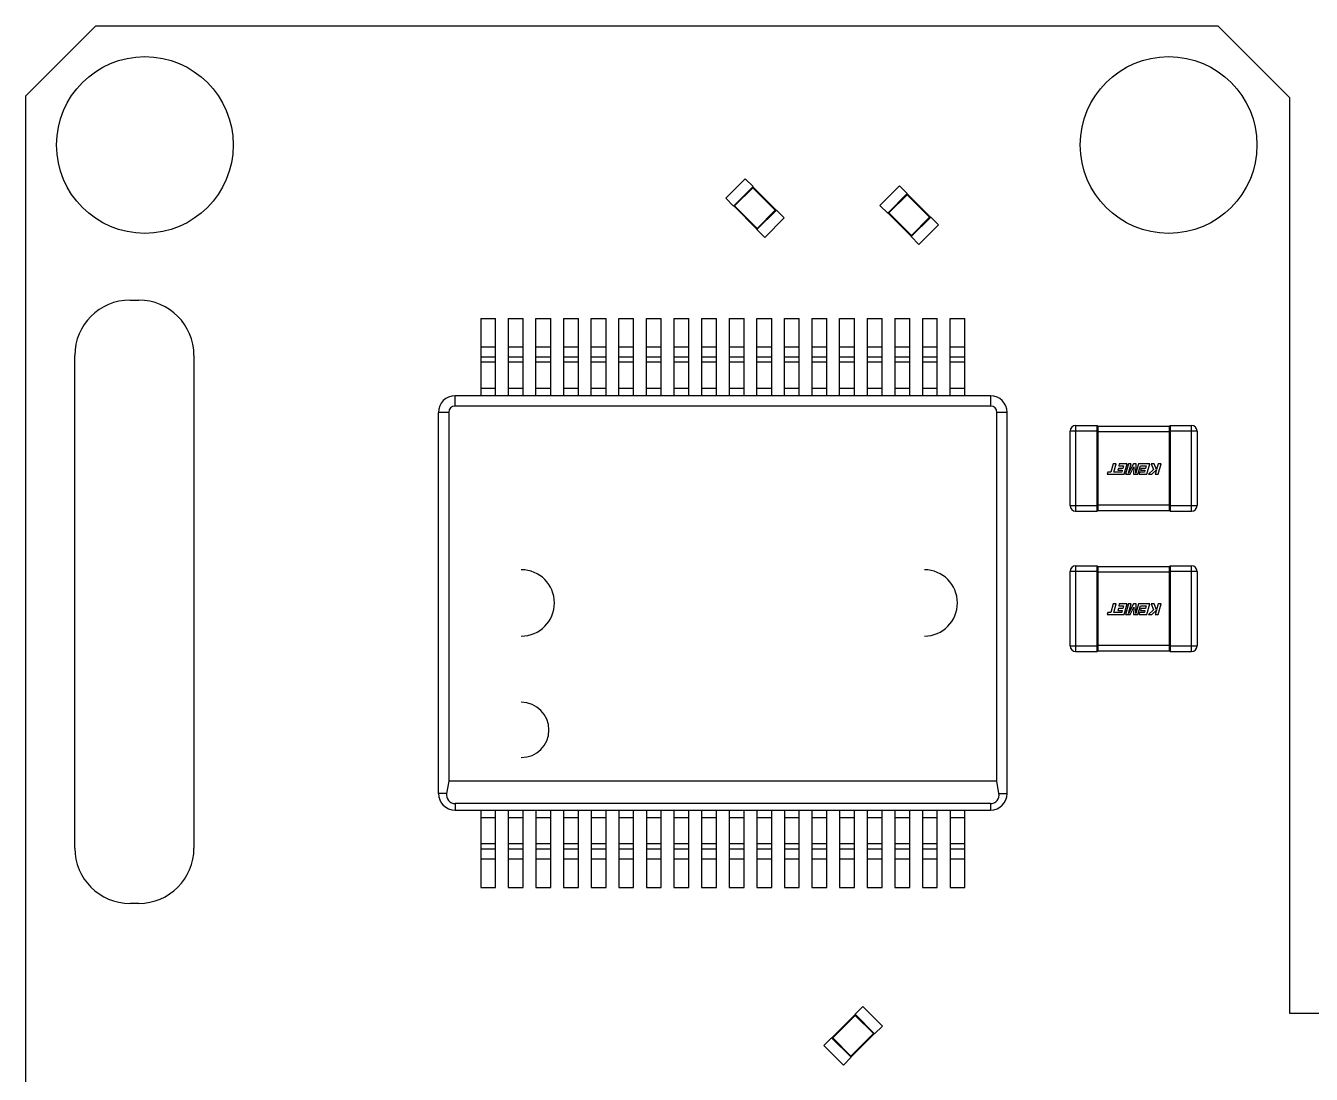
# Model space of a CAD drawing. Header units: millimetres. Extents: x -0.7 to 50.1, y 0.1 to 47.9.
# Drawn here: x 0.13 to 23.41, y 28.89 to 47.88 of the extents above; entities that cross this region are included whole.
import ezdxf

# ---------------------------------------------------------------- set-up
doc = ezdxf.new("R2010")
doc.units = ezdxf.units.MM

msp = doc.modelspace()

# ---------------------------------------------------------------- linework, layer by layer
at = {"color": 7, "linetype": 'Continuous', "lineweight": 25}
for p, q in [((0.127, 46.609), (1.397, 47.879)), ((1.397, 47.879), (21.717, 47.879)), ((21.717, 47.879), (23.019, 46.577)), ((0.127, 16.281), (0.127, 46.609)), ((23.019, 46.577), (23.019, 30)), ((12.805, 44.754), (13.158, 45.107)), ((13.3, 44.966), (12.946, 44.612)), ((13.296, 44.946), (12.966, 44.616)), ((13.158, 45.107), (13.3, 44.966)), ((13.296, 44.946), (13.296, 44.962)), ((13.72, 44.538), (13.296, 44.962)), ((13.704, 44.538), (13.296, 44.946)), ((15.952, 44.98), (15.599, 44.627)), ((16.094, 44.839), (15.952, 44.98)), ((12.805, 44.754), (12.946, 44.612)), ((16.094, 44.839), (15.74, 44.485)), ((16.09, 44.819), (15.76, 44.489)), ((16.09, 44.819), (16.09, 44.835)), ((16.514, 44.411), (16.09, 44.835)), ((16.498, 44.411), (16.09, 44.819)), ((12.966, 44.616), (12.95, 44.616)), ((12.95, 44.616), (13.374, 44.192)), ((12.966, 44.616), (13.374, 44.208)), ((13.37, 44.188), (13.724, 44.542)), ((13.374, 44.208), (13.704, 44.538)), ((13.704, 44.538), (13.72, 44.538)), ((13.724, 44.542), (13.865, 44.4)), ((15.74, 44.485), (15.599, 44.627)), ((15.76, 44.489), (15.744, 44.489)), ((15.744, 44.489), (16.168, 44.065)), ((15.76, 44.489), (16.168, 44.081)), ((13.512, 44.047), (13.865, 44.4)), ((16.164, 44.061), (16.518, 44.415)), ((16.168, 44.081), (16.498, 44.411)), ((16.659, 44.273), (16.306, 43.92)), ((16.498, 44.411), (16.514, 44.411)), ((16.659, 44.273), (16.518, 44.415)), ((13.37, 44.188), (13.512, 44.047)), ((13.374, 44.208), (13.374, 44.192)), ((16.306, 43.92), (16.164, 44.061)), ((16.168, 44.081), (16.168, 44.065)), ((2.016, 42.91), (2.175, 42.91)), ((8.368, 42.579), (8.368, 41.179)), ((8.368, 42.579), (8.638, 42.579)), ((8.638, 41.179), (8.638, 42.579)), ((8.868, 42.579), (8.868, 41.179)), ((8.868, 42.579), (9.138, 42.579)), ((9.138, 41.179), (9.138, 42.579)), ((9.368, 41.179), (9.368, 42.579)), ((9.368, 42.579), (9.638, 42.579)), ((9.638, 41.179), (9.638, 42.579)), ((9.868, 42.579), (9.868, 41.179)), ((9.868, 42.579), (10.138, 42.579)), ((10.138, 41.179), (10.138, 42.579)), ((10.368, 41.179), (10.368, 42.579)), ((10.368, 42.579), (10.638, 42.579)), ((10.638, 41.179), (10.638, 42.579)), ((10.868, 41.179), (10.868, 42.579)), ((10.868, 42.579), (11.138, 42.579)), ((11.138, 41.179), (11.138, 42.579)), ((11.368, 41.179), (11.368, 42.579)), ((11.368, 42.579), (11.638, 42.579)), ((11.638, 41.179), (11.638, 42.579)), ((11.868, 42.579), (11.868, 41.179)), ((11.868, 42.579), (12.138, 42.579)), ((12.138, 41.179), (12.138, 42.579)), ((12.368, 42.579), (12.368, 41.179)), ((12.368, 42.579), (12.638, 42.579)), ((12.638, 41.179), (12.638, 42.579)), ((12.868, 42.579), (12.868, 41.179)), ((12.868, 42.579), (13.138, 42.579)), ((13.138, 41.179), (13.138, 42.579)), ((13.368, 41.179), (13.368, 42.579)), ((13.368, 42.579), (13.638, 42.579)), ((13.638, 41.179), (13.638, 42.579)), ((13.868, 41.179), (13.868, 42.579)), ((13.868, 42.579), (14.138, 42.579)), ((14.138, 41.179), (14.138, 42.579)), ((14.368, 42.579), (14.368, 41.179)), ((14.368, 42.579), (14.638, 42.579)), ((14.638, 41.179), (14.638, 42.579)), ((14.868, 41.179), (14.868, 42.579)), ((14.868, 42.579), (15.138, 42.579)), ((15.138, 41.179), (15.138, 42.579)), ((15.368, 42.579), (15.368, 41.179)), ((15.368, 42.579), (15.638, 42.579)), ((15.638, 41.179), (15.638, 42.579)), ((15.868, 42.579), (15.868, 41.179)), ((15.868, 42.579), (16.138, 42.579)), ((16.138, 41.179), (16.138, 42.579)), ((16.368, 42.579), (16.368, 41.179)), ((16.368, 42.579), (16.638, 42.579)), ((16.638, 41.179), (16.638, 42.579)), ((16.868, 41.179), (16.868, 42.579)), ((16.868, 42.579), (17.138, 42.579)), ((17.138, 41.179), (17.138, 42.579)), ((8.368, 42.064), (8.638, 42.064)), ((8.868, 42.064), (9.138, 42.064)), ((9.368, 42.064), (9.638, 42.064)), ((9.868, 42.064), (10.138, 42.064)), ((10.368, 42.064), (10.638, 42.064)), ((10.868, 42.064), (11.138, 42.064)), ((11.368, 42.064), (11.638, 42.064)), ((11.868, 42.064), (12.138, 42.064)), ((12.368, 42.064), (12.638, 42.064)), ((12.868, 42.064), (13.138, 42.064)), ((13.368, 42.064), (13.638, 42.064)), ((13.868, 42.064), (14.138, 42.064)), ((14.368, 42.064), (14.638, 42.064)), ((14.868, 42.064), (15.138, 42.064)), ((15.368, 42.064), (15.638, 42.064)), ((15.868, 42.064), (16.138, 42.064)), ((16.368, 42.064), (16.638, 42.064)), ((16.868, 42.064), (17.138, 42.064)), ((1.016, 32.988), (1.016, 41.91)), ((3.175, 41.91), (3.175, 32.988)), ((8.368, 41.881), (8.638, 41.881)), ((8.638, 41.786), (8.368, 41.786)), ((8.868, 41.881), (9.138, 41.881)), ((9.138, 41.786), (8.868, 41.786)), ((9.368, 41.881), (9.638, 41.881)), ((9.638, 41.786), (9.368, 41.786)), ((9.868, 41.881), (10.138, 41.881)), ((10.138, 41.786), (9.868, 41.786)), ((10.368, 41.881), (10.638, 41.881)), ((10.638, 41.786), (10.368, 41.786)), ((10.868, 41.881), (11.138, 41.881)), ((11.138, 41.786), (10.868, 41.786)), ((11.368, 41.881), (11.638, 41.881)), ((11.638, 41.786), (11.368, 41.786)), ((11.868, 41.881), (12.138, 41.881)), ((12.138, 41.786), (11.868, 41.786)), ((12.368, 41.881), (12.638, 41.881)), ((12.638, 41.786), (12.368, 41.786)), ((12.868, 41.881), (13.138, 41.881)), ((13.138, 41.786), (12.868, 41.786)), ((13.368, 41.881), (13.638, 41.881)), ((13.638, 41.786), (13.368, 41.786)), ((13.868, 41.881), (14.138, 41.881)), ((14.138, 41.786), (13.868, 41.786)), ((14.368, 41.881), (14.638, 41.881)), ((14.638, 41.786), (14.368, 41.786)), ((14.868, 41.881), (15.138, 41.881)), ((15.138, 41.786), (14.868, 41.786)), ((15.368, 41.881), (15.638, 41.881)), ((15.638, 41.786), (15.368, 41.786)), ((15.868, 41.881), (16.138, 41.881)), ((16.138, 41.786), (15.868, 41.786)), ((16.368, 41.881), (16.638, 41.881)), ((16.638, 41.786), (16.368, 41.786)), ((16.868, 41.881), (17.138, 41.881)), ((17.138, 41.786), (16.868, 41.786)), ((8.368, 41.318), (8.638, 41.318)), ((8.868, 41.318), (9.138, 41.318)), ((9.368, 41.318), (9.638, 41.318)), ((9.868, 41.318), (10.138, 41.318)), ((10.368, 41.318), (10.638, 41.318)), ((10.868, 41.318), (11.138, 41.318)), ((11.368, 41.318), (11.638, 41.318)), ((11.868, 41.318), (12.138, 41.318)), ((12.368, 41.318), (12.638, 41.318)), ((12.868, 41.318), (13.138, 41.318)), ((13.368, 41.318), (13.638, 41.318)), ((13.868, 41.318), (14.138, 41.318)), ((14.368, 41.318), (14.638, 41.318)), ((14.868, 41.318), (15.138, 41.318)), ((15.368, 41.318), (15.638, 41.318)), ((15.868, 41.318), (16.138, 41.318)), ((16.368, 41.318), (16.638, 41.318)), ((16.868, 41.318), (17.138, 41.318)), ((17.603, 41.179), (7.903, 41.179)), ((7.903, 40.992), (7.903, 41.179)), ((17.603, 40.992), (7.903, 40.992)), ((17.603, 41.179), (17.603, 40.992)), ((7.79, 40.879), (7.603, 40.879)), ((7.603, 33.979), (7.603, 40.879)), ((7.79, 40.879), (7.79, 34.202)), ((17.716, 34.202), (17.716, 40.879)), ((17.903, 40.879), (17.716, 40.879)), ((17.903, 33.979), (17.903, 40.879)), ((19.043, 39.19), (19.043, 40.54)), ((19.543, 40.54), (19.043, 40.54)), ((19.143, 40.64), (19.143, 39.09)), ((19.143, 40.64), (19.531, 40.64)), ((19.531, 39.09), (19.531, 40.64)), ((19.543, 40.629), (20.843, 40.629)), ((19.543, 40.628), (19.543, 40.54)), ((19.543, 40.529), (19.543, 39.201)), ((20.843, 40.528), (19.543, 40.528)), ((20.843, 40.54), (20.843, 40.628)), ((21.343, 40.54), (20.843, 40.54)), ((20.843, 39.201), (20.843, 40.529)), ((20.855, 40.64), (20.855, 39.09)), ((20.855, 40.64), (21.243, 40.64)), ((21.243, 39.09), (21.243, 40.64)), ((21.343, 40.54), (21.343, 39.19)), ((19.823, 39.949), (19.778, 39.795)), ((19.877, 39.949), (19.823, 39.949)), ((19.833, 39.795), (19.877, 39.949)), ((19.917, 39.865), (19.907, 39.83)), ((19.907, 39.83), (19.989, 39.83)), ((19.999, 39.865), (19.917, 39.865)), ((19.933, 39.949), (19.923, 39.913)), ((19.923, 39.913), (20.013, 39.913)), ((20.078, 39.949), (19.933, 39.949)), ((19.989, 39.83), (19.979, 39.794)), ((20.013, 39.913), (19.999, 39.865)), ((20.023, 39.758), (20.078, 39.949)), ((20.101, 39.949), (20.046, 39.758)), ((20.1, 39.778), (20.149, 39.949)), ((20.191, 39.949), (20.1, 39.778)), ((20.149, 39.949), (20.101, 39.949)), ((20.13, 39.758), (20.199, 39.894)), ((20.199, 39.894), (20.19, 39.758)), ((20.242, 39.949), (20.191, 39.949)), ((20.232, 39.779), (20.242, 39.949)), ((20.281, 39.949), (20.232, 39.779)), ((20.272, 39.758), (20.316, 39.913)), ((20.487, 39.949), (20.281, 39.949)), ((20.316, 39.913), (20.422, 39.913)), ((20.327, 39.865), (20.317, 39.83)), ((20.317, 39.83), (20.399, 39.83)), ((20.409, 39.865), (20.327, 39.865)), ((20.399, 39.83), (20.388, 39.794)), ((20.422, 39.913), (20.409, 39.865)), ((20.432, 39.758), (20.487, 39.949)), ((20.552, 39.845), (20.462, 39.758)), ((20.509, 39.949), (20.552, 39.845)), ((20.567, 39.949), (20.509, 39.949)), ((20.525, 39.758), (20.607, 39.839)), ((20.609, 39.845), (20.567, 39.949)), ((20.607, 39.839), (20.583, 39.758)), ((20.639, 39.949), (20.609, 39.845)), ((20.638, 39.758), (20.693, 39.949)), ((20.693, 39.949), (20.639, 39.949)), ((19.726, 39.795), (19.715, 39.758)), ((19.715, 39.758), (20.023, 39.758)), ((19.778, 39.795), (19.726, 39.795)), ((19.891, 39.794), (19.833, 39.795)), ((19.979, 39.794), (19.891, 39.794)), ((20.046, 39.758), (20.13, 39.758)), ((20.19, 39.758), (20.272, 39.758)), ((20.301, 39.794), (20.291, 39.758)), ((20.291, 39.758), (20.432, 39.758)), ((20.388, 39.794), (20.301, 39.794)), ((20.462, 39.758), (20.525, 39.758)), ((20.583, 39.758), (20.638, 39.758)), ((19.043, 39.19), (19.543, 39.19)), ((19.543, 39.202), (20.843, 39.202)), ((19.543, 39.19), (19.543, 39.102)), ((20.843, 39.19), (21.343, 39.19)), ((20.843, 39.102), (20.843, 39.19)), ((19.143, 39.09), (19.531, 39.09)), ((19.543, 39.101), (20.843, 39.101)), ((20.855, 39.09), (21.243, 39.09)), ((19.043, 36.65), (19.043, 38)), ((19.543, 38), (19.043, 38)), ((19.143, 38.1), (19.143, 36.55)), ((19.143, 38.1), (19.531, 38.1)), ((19.531, 36.55), (19.531, 38.1)), ((19.543, 38.089), (20.843, 38.089)), ((19.543, 38.088), (19.543, 38)), ((19.543, 37.989), (19.543, 36.661)), ((20.843, 37.988), (19.543, 37.988)), ((20.843, 38), (20.843, 38.088)), ((21.343, 38), (20.843, 38)), ((20.843, 36.661), (20.843, 37.989)), ((20.855, 38.1), (20.855, 36.55)), ((20.855, 38.1), (21.243, 38.1)), ((21.243, 36.55), (21.243, 38.1)), ((21.343, 38), (21.343, 36.65)), ((19.823, 37.409), (19.778, 37.255)), ((19.877, 37.409), (19.823, 37.409)), ((19.833, 37.255), (19.877, 37.409)), ((19.917, 37.325), (19.907, 37.29)), ((19.907, 37.29), (19.989, 37.29)), ((19.999, 37.325), (19.917, 37.325)), ((19.933, 37.409), (19.923, 37.373)), ((19.923, 37.373), (20.013, 37.373)), ((20.078, 37.409), (19.933, 37.409)), ((19.989, 37.29), (19.979, 37.254)), ((20.013, 37.373), (19.999, 37.325)), ((20.023, 37.218), (20.078, 37.409)), ((20.101, 37.409), (20.046, 37.218)), ((20.1, 37.238), (20.149, 37.409)), ((20.191, 37.409), (20.1, 37.238)), ((20.149, 37.409), (20.101, 37.409)), ((20.13, 37.218), (20.199, 37.354)), ((20.199, 37.354), (20.19, 37.218)), ((20.242, 37.409), (20.191, 37.409)), ((20.232, 37.239), (20.242, 37.409)), ((20.281, 37.409), (20.232, 37.239)), ((20.272, 37.218), (20.316, 37.373)), ((20.487, 37.409), (20.281, 37.409)), ((20.316, 37.373), (20.422, 37.373)), ((20.327, 37.325), (20.317, 37.29)), ((20.317, 37.29), (20.399, 37.29)), ((20.409, 37.325), (20.327, 37.325)), ((20.399, 37.29), (20.388, 37.254)), ((20.422, 37.373), (20.409, 37.325)), ((20.432, 37.218), (20.487, 37.409)), ((20.552, 37.305), (20.462, 37.218)), ((20.509, 37.409), (20.552, 37.305)), ((20.567, 37.409), (20.509, 37.409)), ((20.525, 37.218), (20.607, 37.299)), ((20.609, 37.305), (20.567, 37.409)), ((20.607, 37.299), (20.583, 37.218)), ((20.639, 37.409), (20.609, 37.305)), ((20.638, 37.218), (20.693, 37.409)), ((20.693, 37.409), (20.639, 37.409)), ((19.726, 37.255), (19.715, 37.218)), ((19.715, 37.218), (20.023, 37.218)), ((19.778, 37.255), (19.726, 37.255)), ((19.891, 37.254), (19.833, 37.255)), ((19.979, 37.254), (19.891, 37.254)), ((20.046, 37.218), (20.13, 37.218)), ((20.19, 37.218), (20.272, 37.218)), ((20.301, 37.254), (20.291, 37.218)), ((20.291, 37.218), (20.432, 37.218)), ((20.388, 37.254), (20.301, 37.254)), ((20.462, 37.218), (20.525, 37.218)), ((20.583, 37.218), (20.638, 37.218)), ((19.043, 36.65), (19.543, 36.65)), ((19.543, 36.662), (20.843, 36.662)), ((19.543, 36.65), (19.543, 36.562)), ((19.543, 36.561), (20.843, 36.561)), ((20.843, 36.65), (21.343, 36.65)), ((20.843, 36.562), (20.843, 36.65)), ((19.143, 36.55), (19.531, 36.55)), ((20.855, 36.55), (21.243, 36.55)), ((7.79, 34.202), (7.751, 33.979)), ((17.716, 34.202), (7.79, 34.202)), ((17.755, 33.979), (17.716, 34.202)), ((7.751, 33.979), (7.603, 33.979)), ((17.603, 33.794), (7.903, 33.794)), ((7.903, 33.794), (7.903, 33.679)), ((17.603, 33.794), (17.603, 33.679)), ((17.755, 33.979), (17.903, 33.979)), ((7.903, 33.679), (17.603, 33.679)), ((8.368, 33.679), (8.368, 32.279)), ((8.638, 33.54), (8.368, 33.54)), ((8.638, 32.279), (8.638, 33.679)), ((8.868, 33.679), (8.868, 32.279)), ((9.138, 33.54), (8.868, 33.54)), ((9.138, 32.279), (9.138, 33.679)), ((9.368, 33.679), (9.368, 32.279)), ((9.638, 33.54), (9.368, 33.54)), ((9.638, 32.279), (9.638, 33.679)), ((9.868, 33.679), (9.868, 32.279)), ((10.138, 33.54), (9.868, 33.54)), ((10.138, 32.279), (10.138, 33.679)), ((10.368, 33.679), (10.368, 32.279)), ((10.638, 33.54), (10.368, 33.54)), ((10.638, 32.279), (10.638, 33.679)), ((10.868, 33.679), (10.868, 32.279)), ((11.138, 33.54), (10.868, 33.54)), ((11.138, 32.279), (11.138, 33.679)), ((11.368, 33.679), (11.368, 32.279)), ((11.638, 33.54), (11.368, 33.54)), ((11.638, 32.279), (11.638, 33.679)), ((11.868, 33.679), (11.868, 32.279)), ((12.138, 33.54), (11.868, 33.54)), ((12.138, 32.279), (12.138, 33.679)), ((12.368, 33.679), (12.368, 32.279)), ((12.638, 33.54), (12.368, 33.54)), ((12.638, 32.279), (12.638, 33.679)), ((12.868, 33.679), (12.868, 32.279)), ((13.138, 33.54), (12.868, 33.54)), ((13.138, 32.279), (13.138, 33.679)), ((13.368, 33.679), (13.368, 32.279)), ((13.638, 33.54), (13.368, 33.54)), ((13.638, 32.279), (13.638, 33.679)), ((13.868, 33.679), (13.868, 32.279)), ((14.138, 33.54), (13.868, 33.54)), ((14.138, 32.279), (14.138, 33.679)), ((14.368, 33.679), (14.368, 32.279)), ((14.638, 33.54), (14.368, 33.54)), ((14.638, 32.279), (14.638, 33.679)), ((14.868, 33.679), (14.868, 32.279)), ((15.138, 33.54), (14.868, 33.54)), ((15.138, 32.279), (15.138, 33.679)), ((15.368, 33.679), (15.368, 32.279)), ((15.638, 33.54), (15.368, 33.54)), ((15.638, 32.279), (15.638, 33.679)), ((15.868, 33.679), (15.868, 32.279)), ((16.138, 33.54), (15.868, 33.54)), ((16.138, 32.279), (16.138, 33.679)), ((16.368, 33.679), (16.368, 32.279)), ((16.638, 33.54), (16.368, 33.54)), ((16.638, 32.279), (16.638, 33.679)), ((16.868, 33.679), (16.868, 32.279)), ((17.138, 33.54), (16.868, 33.54)), ((17.138, 32.279), (17.138, 33.679)), ((8.368, 33.072), (8.638, 33.072)), ((8.868, 33.072), (9.138, 33.072)), ((9.368, 33.072), (9.638, 33.072)), ((9.868, 33.072), (10.138, 33.072)), ((10.368, 33.072), (10.638, 33.072)), ((10.868, 33.072), (11.138, 33.072)), ((11.368, 33.072), (11.638, 33.072)), ((11.868, 33.072), (12.138, 33.072)), ((12.368, 33.072), (12.638, 33.072)), ((12.868, 33.072), (13.138, 33.072)), ((13.368, 33.072), (13.638, 33.072)), ((13.868, 33.072), (14.138, 33.072)), ((14.368, 33.072), (14.638, 33.072)), ((14.868, 33.072), (15.138, 33.072)), ((15.368, 33.072), (15.638, 33.072)), ((15.868, 33.072), (16.138, 33.072)), ((16.368, 33.072), (16.638, 33.072)), ((16.868, 33.072), (17.138, 33.072)), ((8.368, 32.977), (8.638, 32.977)), ((8.868, 32.977), (9.138, 32.977)), ((9.368, 32.977), (9.638, 32.977)), ((9.868, 32.977), (10.138, 32.977)), ((10.368, 32.977), (10.638, 32.977)), ((10.868, 32.977), (11.138, 32.977)), ((11.368, 32.977), (11.638, 32.977)), ((11.868, 32.977), (12.138, 32.977)), ((12.368, 32.977), (12.638, 32.977)), ((12.868, 32.977), (13.138, 32.977)), ((13.368, 32.977), (13.638, 32.977)), ((13.868, 32.977), (14.138, 32.977)), ((14.368, 32.977), (14.638, 32.977)), ((14.868, 32.977), (15.138, 32.977)), ((15.368, 32.977), (15.638, 32.977)), ((15.868, 32.977), (16.138, 32.977)), ((16.368, 32.977), (16.638, 32.977)), ((16.868, 32.977), (17.138, 32.977)), ((8.368, 32.794), (8.638, 32.794)), ((8.868, 32.794), (9.138, 32.794)), ((9.368, 32.794), (9.638, 32.794)), ((9.868, 32.794), (10.138, 32.794)), ((10.368, 32.794), (10.638, 32.794)), ((10.868, 32.794), (11.138, 32.794)), ((11.368, 32.794), (11.638, 32.794)), ((11.868, 32.794), (12.138, 32.794)), ((12.368, 32.794), (12.638, 32.794)), ((12.868, 32.794), (13.138, 32.794)), ((13.368, 32.794), (13.638, 32.794)), ((13.868, 32.794), (14.138, 32.794)), ((14.368, 32.794), (14.638, 32.794)), ((14.868, 32.794), (15.138, 32.794)), ((15.368, 32.794), (15.638, 32.794)), ((15.868, 32.794), (16.138, 32.794)), ((16.368, 32.794), (16.638, 32.794)), ((16.868, 32.794), (17.138, 32.794)), ((8.368, 32.279), (8.638, 32.279)), ((8.868, 32.279), (9.138, 32.279)), ((9.368, 32.279), (9.638, 32.279)), ((9.868, 32.279), (10.138, 32.279)), ((10.368, 32.279), (10.638, 32.279)), ((10.868, 32.279), (11.138, 32.279)), ((11.368, 32.279), (11.638, 32.279)), ((11.868, 32.279), (12.138, 32.279)), ((12.368, 32.279), (12.638, 32.279)), ((12.868, 32.279), (13.138, 32.279)), ((13.368, 32.279), (13.638, 32.279)), ((13.868, 32.279), (14.138, 32.279)), ((14.368, 32.279), (14.638, 32.279)), ((14.868, 32.279), (15.138, 32.279)), ((15.368, 32.279), (15.638, 32.279)), ((15.868, 32.279), (16.138, 32.279)), ((16.368, 32.279), (16.638, 32.279)), ((16.868, 32.279), (17.138, 32.279)), ((2.175, 31.988), (2.016, 31.988)), ((15.148, 29.98), (15.29, 30.121)), ((15.643, 29.768), (15.29, 30.121)), ((15.152, 29.976), (14.728, 29.552)), ((15.152, 29.96), (14.744, 29.552)), ((15.502, 29.626), (15.148, 29.98)), ((15.152, 29.96), (15.152, 29.976)), ((15.482, 29.63), (15.152, 29.96)), ((23.019, 30), (48.74, 30)), ((15.074, 29.222), (15.482, 29.63)), ((15.074, 29.206), (15.498, 29.63)), ((15.482, 29.63), (15.498, 29.63)), ((15.502, 29.626), (15.643, 29.768)), ((14.583, 29.414), (14.724, 29.556)), ((14.936, 29.061), (14.583, 29.414)), ((14.724, 29.556), (15.078, 29.202)), ((14.744, 29.552), (14.728, 29.552)), ((14.744, 29.552), (15.074, 29.222)), ((14.936, 29.061), (15.078, 29.202)), ((15.074, 29.222), (15.074, 29.206))]:
    msp.add_line(p, q, dxfattribs=at)
for centre in [(2.286, 45.72), (20.828, 45.72)]:
    msp.add_circle(centre, 1.6, dxfattribs=at)
for centre, radius, start, end in [((2.016, 41.91), 1, 90.0209, 179.9791), ((2.175, 41.91), 1, 0.0209, 89.9791), ((7.903, 40.879), 0.3, 90, 180), ((7.903, 40.879), 0.3, 90, 180), ((7.903, 40.879), 0.113, 90, 180), ((17.603, 40.879), 0.3, 0, 90), ((17.603, 40.879), 0.113, 0, 90), ((19.143, 40.54), 0.1, 90, 180), ((19.531, 40.628), 0.012, 1.9393, 89.969), ((20.855, 40.628), 0.012, 90.031, 178.0607), ((21.243, 40.54), 0.1, 0, 90), ((19.143, 39.19), 0.1, 180, 270), ((19.143, 39.19), 0.1, 180, 270), ((21.243, 39.19), 0.1, 270, 0), ((21.243, 39.19), 0.1, 270, 0), ((19.531, 39.102), 0.012, 270.031, 358.0607), ((19.531, 39.102), 0.012, 269.9008, 355.319), ((20.855, 39.102), 0.012, 181.9393, 269.969), ((20.855, 39.102), 0.012, 184.681, 270.0992), ((9.103, 37.429), 0.6, 270, 90), ((16.403, 37.429), 0.6, 270, 90), ((19.143, 38), 0.1, 90, 180), ((19.531, 38.088), 0.012, 1.9393, 89.969), ((20.855, 38.088), 0.012, 90.031, 178.0607), ((21.243, 38), 0.1, 0, 90), ((19.143, 36.65), 0.1, 180, 270), ((19.143, 36.65), 0.1, 180, 270), ((19.531, 36.562), 0.012, 270.031, 358.0607), ((19.531, 36.562), 0.012, 269.9008, 355.319), ((20.855, 36.562), 0.012, 181.9393, 269.969), ((20.855, 36.562), 0.012, 184.681, 270.0992), ((21.243, 36.65), 0.1, 270, 0), ((21.243, 36.65), 0.1, 270, 0), ((9.103, 35.129), 0.5, 270, 90), ((7.903, 33.979), 0.3, 180, 270), ((7.903, 33.979), 0.3, 180, 270), ((17.603, 33.979), 0.3, 270, 0), ((2.016, 32.988), 1, 180.0209, 269.9791), ((2.175, 32.988), 1, 270.0209, 359.9791)]:
    msp.add_arc(centre, radius, start, end, dxfattribs=at)
for points in [[(19.543, 40.54), (19.543, 40.536), (19.543, 40.533), (19.543, 40.529)], [(20.843, 40.529), (20.843, 40.533), (20.843, 40.536), (20.843, 40.54)], [(19.543, 39.201), (19.543, 39.197), (19.543, 39.194), (19.543, 39.19)], [(20.843, 39.19), (20.843, 39.194), (20.843, 39.197), (20.843, 39.201)], [(19.543, 39.102), (19.543, 39.101), (19.543, 39.101), (19.543, 39.101)], [(20.843, 39.101), (20.843, 39.101), (20.843, 39.101), (20.843, 39.102)], [(19.543, 38), (19.543, 37.996), (19.543, 37.993), (19.543, 37.989)], [(20.843, 37.989), (20.843, 37.993), (20.843, 37.996), (20.843, 38)], [(19.543, 36.661), (19.543, 36.657), (19.543, 36.654), (19.543, 36.65)], [(19.543, 36.562), (19.543, 36.561), (19.543, 36.561), (19.543, 36.561)], [(20.843, 36.65), (20.843, 36.654), (20.843, 36.657), (20.843, 36.661)], [(20.843, 36.561), (20.843, 36.561), (20.843, 36.561), (20.843, 36.562)]]:
    msp.add_open_spline(points, degree=3, dxfattribs=at)
for points, knots in [([(7.751, 33.979), (7.744, 33.94), (7.754, 33.888), (7.8, 33.832), (7.82, 33.817), (7.862, 33.798), (7.883, 33.794), (7.903, 33.794)], [0, 0, 0, 0, 0.5, 0.5, 0.75, 0.75, 1, 1, 1, 1]), ([(17.603, 33.794), (17.623, 33.794), (17.644, 33.798), (17.686, 33.817), (17.706, 33.832), (17.752, 33.888), (17.762, 33.94), (17.755, 33.979)], [0, 0, 0, 0, 0.25, 0.25, 0.5, 0.5, 1, 1, 1, 1])]:
    msp.add_open_spline(points, degree=3, knots=knots, dxfattribs=at)

doc.saveas('drawing.dxf')
